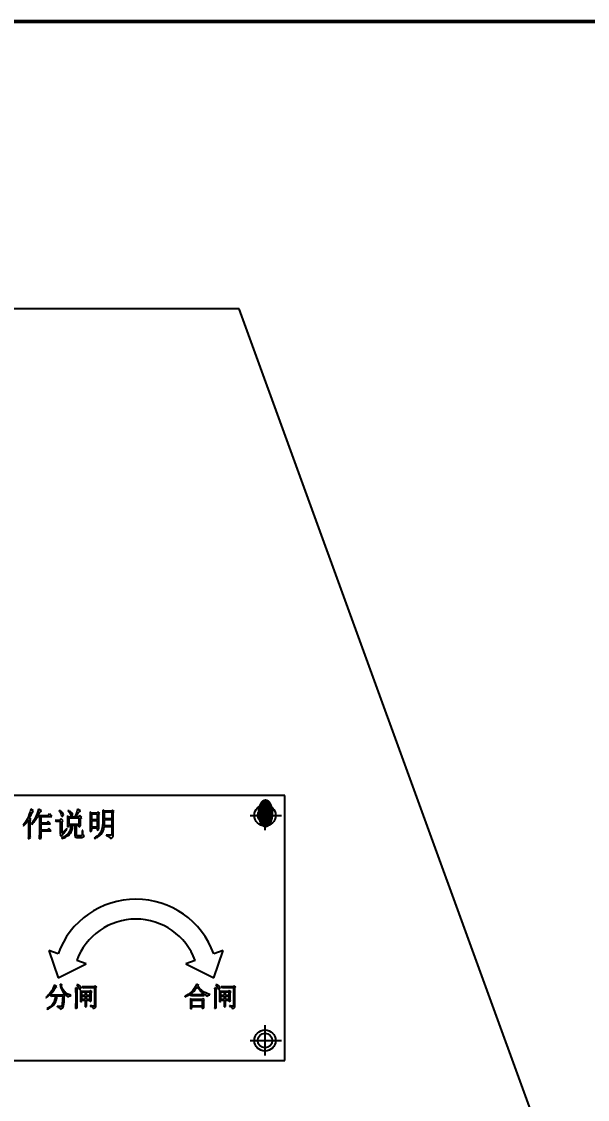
# Model space of a CAD drawing. Extents: x -61205 to 26665, y -81742 to 98141.
# Drawn here: x -38299.1 to -38213.7, y 14391.2 to 14554 of the extents above; entities that cross this region are included whole.
import ezdxf
from ezdxf.enums import TextEntityAlignment as Align

# ---------------------------------------------------------------- set-up
doc = ezdxf.new("R2010")
doc.units = 0
doc.header["$LTSCALE"] = 1000
doc.header["$MEASUREMENT"] = 0
doc.linetypes.add('G', pattern=[2, 1.25, -0.25, 0.25, -0.25])
for name, color, linetype in [('01', 7, 'CONTINUOUS'), ('02', 1, 'CONTINUOUS'), ('05', 4, 'G')]:
    doc.layers.add(name, color=color, linetype=linetype)
doc.styles.add('intecad', font='geditxt.shx', dxfattribs={"width": 0.667, "bigfont": 'hzfs_1.shx'})

msp = doc.modelspace()

# ---------------------------------------------------------------- linework, layer by layer
at = {"layer": '01', "lineweight": 50}
msp.add_line((-38616.421, 14554.021), (-38108.421, 14554.021), dxfattribs=at)
at = {"layer": '01'}
for p, q in [((-38266.297, 14510.621), (-38439.055, 14510.621)), ((-38200.055, 14328.621), (-38266.297, 14510.621)), ((-38259.366, 14437.121), (-38339.366, 14437.121)), ((-38259.366, 14397.121), (-38259.366, 14437.121)), ((-38297.693, 14433.51), (-38297.958, 14433.68)), ((-38297.826, 14433.396), (-38297.693, 14433.51)), ((-38297.352, 14434.816), (-38297.75, 14435.043)), ((-38296.69, 14433.983), (-38296.444, 14433.983)), ((-38295.156, 14434.059), (-38296.652, 14434.059)), ((-38296.141, 14434.835), (-38296.557, 14435.062)), ((-38296.444, 14433.983), (-38296.444, 14431.522)), ((-38296.179, 14432.942), (-38296.179, 14433.964)), ((-38296.179, 14433.964), (-38294.551, 14433.964)), ((-38294.891, 14434.343), (-38295.156, 14434.059)), ((-38294.551, 14433.964), (-38294.891, 14434.343)), ((-38293.434, 14434.873), (-38293.472, 14434.835)), ((-38293.131, 14433.605), (-38293.339, 14433.358)), ((-38292.828, 14433.302), (-38293.131, 14433.605)), ((-38291.919, 14433.87), (-38292.203, 14434.078)), ((-38292.109, 14434.854), (-38292.147, 14434.816)), ((-38291.124, 14433.87), (-38291.919, 14433.87)), ((-38291.919, 14432.734), (-38291.919, 14433.775)), ((-38291.919, 14433.775), (-38290.5, 14433.775)), ((-38290.537, 14433.87), (-38290.992, 14433.87)), ((-38290.253, 14434.797), (-38290.689, 14435.062)), ((-38290.348, 14434.097), (-38290.537, 14433.87)), ((-38290.5, 14433.775), (-38290.5, 14432.734)), ((-38290.045, 14433.813), (-38290.348, 14434.097)), ((-38290.235, 14433.699), (-38290.045, 14433.813)), ((-38288.531, 14434.475), (-38288.796, 14434.646)), ((-38287.736, 14434.475), (-38288.531, 14434.475)), ((-38288.531, 14433.434), (-38288.531, 14434.381)), ((-38288.531, 14434.381), (-38287.717, 14434.381)), ((-38287.603, 14434.646), (-38287.736, 14434.475)), ((-38287.717, 14434.381), (-38287.717, 14433.434)), ((-38287.319, 14434.419), (-38287.603, 14434.646)), ((-38287.471, 14434.286), (-38287.319, 14434.419)), ((-38287.471, 14432.772), (-38287.471, 14434.286)), ((-38286.619, 14434.74), (-38286.884, 14434.93)), ((-38285.559, 14434.74), (-38286.619, 14434.74)), ((-38286.619, 14433.624), (-38286.619, 14434.646)), ((-38286.619, 14434.646), (-38285.521, 14434.646)), ((-38285.521, 14433.624), (-38286.619, 14433.624)), ((-38286.619, 14433.529), (-38285.521, 14433.529)), ((-38285.407, 14434.93), (-38285.559, 14434.74)), ((-38285.521, 14434.646), (-38285.521, 14433.624)), ((-38285.521, 14433.529), (-38285.521, 14432.544)), ((-38285.123, 14434.703), (-38285.407, 14434.93)), ((-38285.275, 14434.589), (-38285.123, 14434.703)), ((-38285.275, 14431.219), (-38285.275, 14434.589)), ((-38298.886, 14432.601), (-38298.829, 14432.544)), ((-38298.091, 14433.434), (-38298.091, 14431.636)), ((-38297.826, 14431.409), (-38297.826, 14433.396)), ((-38297.636, 14432.828), (-38297.561, 14432.772)), ((-38295.384, 14432.942), (-38296.179, 14432.942)), ((-38296.179, 14431.901), (-38296.179, 14432.847)), ((-38296.179, 14432.847), (-38294.778, 14432.847)), ((-38295.251, 14431.901), (-38296.179, 14431.901)), ((-38295.119, 14433.188), (-38295.384, 14432.942)), ((-38295.005, 14432.147), (-38295.251, 14431.901)), ((-38294.778, 14432.847), (-38295.119, 14433.188)), ((-38294.664, 14431.806), (-38295.005, 14432.147)), ((-38293.339, 14433.358), (-38294.04, 14433.358)), ((-38294.04, 14433.358), (-38293.888, 14433.207)), ((-38293.51, 14433.264), (-38293.282, 14433.264)), ((-38293.282, 14433.264), (-38293.282, 14431.484)), ((-38293.017, 14433.169), (-38292.828, 14433.302)), ((-38293.017, 14431.447), (-38293.017, 14433.169)), ((-38292.298, 14432.147), (-38293.017, 14431.447)), ((-38292.241, 14432.109), (-38292.298, 14432.147)), ((-38292.203, 14432.374), (-38291.919, 14432.488)), ((-38290.5, 14432.734), (-38291.919, 14432.734)), ((-38291.919, 14432.488), (-38291.919, 14432.639)), ((-38291.919, 14432.639), (-38291.692, 14432.639)), ((-38291.408, 14432.639), (-38291.086, 14432.639)), ((-38291.086, 14432.639), (-38291.086, 14431.163)), ((-38290.84, 14431.257), (-38290.84, 14432.639)), ((-38290.84, 14432.639), (-38290.5, 14432.639)), ((-38290.5, 14432.639), (-38290.5, 14432.393)), ((-38290.5, 14432.393), (-38290.216, 14432.526)), ((-38289.894, 14431.863), (-38289.97, 14431.863)), ((-38288.796, 14431.712), (-38288.531, 14431.863)), ((-38287.717, 14433.434), (-38288.531, 14433.434)), ((-38288.531, 14433.34), (-38287.717, 14433.34)), ((-38288.531, 14432.355), (-38288.531, 14433.34)), ((-38287.717, 14432.355), (-38288.531, 14432.355)), ((-38288.531, 14432.261), (-38287.717, 14432.261)), ((-38288.531, 14431.863), (-38288.531, 14432.261)), ((-38287.717, 14433.34), (-38287.717, 14432.355)), ((-38287.717, 14432.261), (-38287.717, 14431.882)), ((-38287.717, 14431.882), (-38287.452, 14432.033)), ((-38286.657, 14432.45), (-38285.521, 14432.45)), ((-38285.521, 14432.544), (-38286.638, 14432.544)), ((-38285.521, 14432.45), (-38285.521, 14431.333)), ((-38298.11, 14430.595), (-38297.807, 14430.765)), ((-38296.463, 14430.595), (-38296.16, 14430.708)), ((-38296.179, 14431.163), (-38296.179, 14431.806)), ((-38296.179, 14431.806), (-38294.664, 14431.806)), ((-38293.358, 14431.2), (-38293.112, 14430.916)), ((-38293.112, 14430.67), (-38293.074, 14430.614)), ((-38290.67, 14430.803), (-38290.083, 14430.803)), ((-38290.235, 14431.03), (-38290.594, 14431.03)), ((-38288.171, 14430.67), (-38288.133, 14430.614)), ((-38286.354, 14431.163), (-38286.354, 14431.068)), ((-38293.629, 14413.23), (-38295.038, 14413.742)), ((-38295.038, 14413.742), (-38293.585, 14409.578)), ((-38270.11, 14409.578), (-38268.701, 14413.742)), ((-38268.701, 14413.742), (-38270.11, 14413.23)), ((-38293.585, 14409.578), (-38289.4, 14411.691)), ((-38289.4, 14411.691), (-38290.809, 14412.204)), ((-38272.93, 14412.204), (-38274.339, 14411.691)), ((-38274.339, 14411.691), (-38270.11, 14409.578)), ((-38293.83, 14408.289), (-38294.155, 14408.532)), ((-38293.976, 14408.208), (-38293.83, 14408.289)), ((-38293.019, 14408.484), (-38293.327, 14408.613)), ((-38293.132, 14408.402), (-38293.019, 14408.484)), ((-38290.634, 14407.883), (-38290.974, 14408.078)), ((-38290.731, 14408.597), (-38290.78, 14408.549)), ((-38290.747, 14407.802), (-38290.634, 14407.883)), ((-38290.747, 14405.076), (-38290.747, 14407.802)), ((-38290.017, 14407.543), (-38290.244, 14407.656)), ((-38290.033, 14407.461), (-38289.53, 14407.461)), ((-38290.033, 14406.926), (-38290.033, 14407.461)), ((-38288.849, 14407.543), (-38290.017, 14407.543)), ((-38288.184, 14408.224), (-38289.985, 14408.224)), ((-38289.985, 14408.224), (-38289.855, 14408.094)), ((-38289.53, 14408.143), (-38288.119, 14408.143)), ((-38289.53, 14407.461), (-38289.53, 14406.926)), ((-38289.336, 14407.461), (-38288.816, 14407.461)), ((-38289.336, 14406.926), (-38289.336, 14407.461)), ((-38288.719, 14407.689), (-38288.849, 14407.543)), ((-38288.816, 14407.461), (-38288.816, 14406.926)), ((-38288.492, 14407.494), (-38288.719, 14407.689)), ((-38288.622, 14407.396), (-38288.492, 14407.494)), ((-38288.021, 14408.402), (-38288.184, 14408.224)), ((-38288.119, 14408.143), (-38288.119, 14405.417)), ((-38287.762, 14408.159), (-38288.021, 14408.402)), ((-38287.908, 14408.062), (-38287.762, 14408.159)), ((-38287.908, 14405.352), (-38287.908, 14408.062)), ((-38272.36, 14408.419), (-38272.7, 14408.646)), ((-38272.506, 14408.338), (-38272.36, 14408.419)), ((-38269.634, 14407.883), (-38269.974, 14408.078)), ((-38269.731, 14408.597), (-38269.78, 14408.549)), ((-38269.747, 14407.802), (-38269.634, 14407.883)), ((-38269.747, 14405.076), (-38269.747, 14407.802)), ((-38269.017, 14407.543), (-38269.244, 14407.656)), ((-38269.033, 14407.461), (-38268.53, 14407.461)), ((-38269.033, 14406.926), (-38269.033, 14407.461)), ((-38267.849, 14407.543), (-38269.017, 14407.543)), ((-38267.184, 14408.224), (-38268.985, 14408.224)), ((-38268.985, 14408.224), (-38268.855, 14408.094)), ((-38268.53, 14408.143), (-38267.119, 14408.143)), ((-38268.53, 14407.461), (-38268.53, 14406.926)), ((-38268.336, 14407.461), (-38267.816, 14407.461)), ((-38268.336, 14406.926), (-38268.336, 14407.461)), ((-38267.719, 14407.689), (-38267.849, 14407.543)), ((-38267.816, 14407.461), (-38267.816, 14406.926)), ((-38267.492, 14407.494), (-38267.719, 14407.689)), ((-38267.622, 14407.396), (-38267.492, 14407.494)), ((-38267.021, 14408.402), (-38267.184, 14408.224)), ((-38267.119, 14408.143), (-38267.119, 14405.417)), ((-38266.762, 14408.159), (-38267.021, 14408.402)), ((-38266.908, 14408.062), (-38266.762, 14408.159)), ((-38266.908, 14405.352), (-38266.908, 14408.062)), ((-38295.469, 14406.618), (-38295.437, 14406.569)), ((-38292.938, 14406.958), (-38294.788, 14406.958)), ((-38294.788, 14406.958), (-38294.658, 14406.829)), ((-38294.658, 14406.829), (-38294.512, 14406.877)), ((-38294.512, 14406.877), (-38294.009, 14406.877)), ((-38293.749, 14406.877), (-38292.905, 14406.877)), ((-38292.775, 14407.121), (-38292.938, 14406.958)), ((-38292.548, 14406.893), (-38292.775, 14407.121)), ((-38292.678, 14406.796), (-38292.548, 14406.893)), ((-38291.705, 14406.91), (-38291.705, 14406.958)), ((-38290.244, 14405.952), (-38290.033, 14406.05)), ((-38289.53, 14406.926), (-38290.033, 14406.926)), ((-38290.033, 14406.845), (-38289.53, 14406.845)), ((-38290.033, 14406.326), (-38290.033, 14406.845)), ((-38289.53, 14406.326), (-38290.033, 14406.326)), ((-38290.033, 14406.05), (-38290.033, 14406.244)), ((-38290.033, 14406.244), (-38289.53, 14406.244)), ((-38289.53, 14406.845), (-38289.53, 14406.326)), ((-38288.816, 14406.926), (-38289.336, 14406.926)), ((-38289.336, 14406.845), (-38288.816, 14406.845)), ((-38289.336, 14406.326), (-38289.336, 14406.845)), ((-38288.816, 14406.326), (-38289.336, 14406.326)), ((-38289.336, 14406.244), (-38288.816, 14406.244)), ((-38288.816, 14406.845), (-38288.816, 14406.326)), ((-38288.816, 14406.244), (-38288.816, 14406.017)), ((-38288.816, 14406.017), (-38288.605, 14406.115)), ((-38288.622, 14406.601), (-38288.622, 14407.396)), ((-38274.501, 14406.764), (-38274.485, 14406.699)), ((-38272.051, 14407.007), (-38273.674, 14407.007)), ((-38273.674, 14407.007), (-38273.544, 14406.877)), ((-38273.398, 14406.326), (-38273.641, 14406.455)), ((-38271.873, 14406.326), (-38273.398, 14406.326)), ((-38273.398, 14406.244), (-38271.84, 14406.244)), ((-38273.398, 14405.32), (-38273.398, 14406.244)), ((-38273.203, 14406.926), (-38271.548, 14406.926)), ((-38271.84, 14407.218), (-38272.051, 14407.007)), ((-38271.711, 14406.488), (-38271.873, 14406.326)), ((-38271.548, 14406.926), (-38271.84, 14407.218)), ((-38271.84, 14406.244), (-38271.84, 14405.32)), ((-38271.483, 14406.261), (-38271.711, 14406.488)), ((-38271.613, 14406.147), (-38271.483, 14406.261)), ((-38270.705, 14407.039), (-38270.705, 14407.088)), ((-38269.244, 14405.952), (-38269.033, 14406.05)), ((-38268.53, 14406.926), (-38269.033, 14406.926)), ((-38269.033, 14406.326), (-38269.033, 14406.845)), ((-38269.033, 14406.845), (-38268.53, 14406.845)), ((-38268.53, 14406.326), (-38269.033, 14406.326)), ((-38269.033, 14406.05), (-38269.033, 14406.244)), ((-38269.033, 14406.244), (-38268.53, 14406.244)), ((-38268.53, 14406.845), (-38268.53, 14406.326)), ((-38267.816, 14406.926), (-38268.336, 14406.926)), ((-38268.336, 14406.326), (-38268.336, 14406.845)), ((-38268.336, 14406.845), (-38267.816, 14406.845)), ((-38267.816, 14406.326), (-38268.336, 14406.326)), ((-38268.336, 14406.244), (-38267.816, 14406.244)), ((-38267.816, 14406.845), (-38267.816, 14406.326)), ((-38267.816, 14406.244), (-38267.816, 14406.017)), ((-38267.816, 14406.017), (-38267.605, 14406.115)), ((-38267.622, 14406.601), (-38267.622, 14407.396)), ((-38295.291, 14404.914), (-38295.258, 14404.849)), ((-38293.749, 14405.303), (-38293.749, 14405.238)), ((-38290.974, 14404.946), (-38290.747, 14405.076)), ((-38289.547, 14405.19), (-38289.319, 14405.287)), ((-38288.751, 14405.368), (-38288.751, 14405.303)), ((-38273.641, 14404.914), (-38273.398, 14405.011)), ((-38271.84, 14405.32), (-38273.398, 14405.32)), ((-38273.398, 14405.011), (-38273.398, 14405.238)), ((-38273.398, 14405.238), (-38271.84, 14405.238)), ((-38271.84, 14405.238), (-38271.84, 14404.946)), ((-38271.84, 14404.946), (-38271.597, 14405.044)), ((-38269.974, 14404.946), (-38269.747, 14405.076)), ((-38268.547, 14405.19), (-38268.319, 14405.287)), ((-38267.751, 14405.368), (-38267.751, 14405.303)), ((-38339.366, 14397.121), (-38259.366, 14397.121))]:
    msp.add_line(p, q, dxfattribs=at)
for centre, radius in [((-38262.366, 14434.121), 1.6), ((-38262.366, 14434.121), 1.1), ((-38262.366, 14400.121), 1.6), ((-38262.366, 14400.121), 1.1)]:
    msp.add_circle(centre, radius, dxfattribs=at)
for radius in [12.513, 9.513]:
    msp.add_arc((-38281.869, 14408.953), radius, 19.98646, 160.01354, dxfattribs=at)
for points, knots in [([(-38297.75, 14435.043), (-38297.888, 14434.553), (-38298.136, 14433.676), (-38298.656, 14432.93), (-38298.886, 14432.601)], [0, 0, 0, 0, 0.559407, 1, 1, 1, 1]), ([(-38297.958, 14433.68), (-38297.894, 14433.812), (-38297.787, 14434.028), (-38297.645, 14434.332), (-38297.528, 14434.592), (-38297.411, 14434.741), (-38297.352, 14434.816)], [0, 0, 0, 0, 0.3402232, 0.5603693, 0.7804406, 1, 1, 1, 1]), ([(-38296.557, 14435.062), (-38296.704, 14434.618), (-38296.965, 14433.825), (-38297.431, 14433.133), (-38297.636, 14432.828)], [0, 0, 0, 0, 0.5596382, 1, 1, 1, 1]), ([(-38297.561, 14432.772), (-38297.383, 14432.987), (-38297.065, 14433.371), (-38296.805, 14433.796), (-38296.69, 14433.983)], [0, 0, 0, 0, 0.55991166, 1, 1, 1, 1]), ([(-38296.652, 14434.059), (-38296.578, 14434.219), (-38296.445, 14434.503), (-38296.234, 14434.734), (-38296.141, 14434.835)], [0, 0, 0, 0, 0.561439, 1, 1, 1, 1]), ([(-38293.472, 14434.835), (-38293.374, 14434.707), (-38293.199, 14434.48), (-38293.147, 14434.172), (-38293.075, 14434.027), (-38293.041, 14433.994), (-38292.996, 14433.977), (-38292.934, 14433.995), (-38292.867, 14434.061), (-38292.808, 14434.168), (-38292.821, 14434.363), (-38293.021, 14434.642), (-38293.268, 14434.78), (-38293.434, 14434.873)], [0, 0, 0, 0, 0.2106076, 0.3759157, 0.407249, 0.4229165, 0.4384717, 0.4695899, 0.500865, 0.563318, 0.6255053, 0.74978, 1, 1, 1, 1]), ([(-38292.203, 14434.078), (-38292.196, 14433.885), (-38292.184, 14433.567), (-38292.184, 14433.124), (-38292.186, 14432.749), (-38292.198, 14432.499), (-38292.203, 14432.374)], [0, 0, 0, 0, 0.3399794, 0.5599886, 0.7800032, 1, 1, 1, 1]), ([(-38292.147, 14434.816), (-38292.029, 14434.702), (-38291.818, 14434.498), (-38291.745, 14434.189), (-38291.667, 14434.046), (-38291.629, 14434.015), (-38291.58, 14434.006), (-38291.523, 14434.031), (-38291.451, 14434.096), (-38291.411, 14434.214), (-38291.421, 14434.36), (-38291.499, 14434.485), (-38291.713, 14434.677), (-38291.933, 14434.775), (-38292.109, 14434.854)], [0, 0, 0, 0, 0.2104266, 0.3752573, 0.4065327, 0.422179, 0.437809, 0.4689307, 0.5002807, 0.5624621, 0.6247176, 0.6871059, 0.7497441, 1, 1, 1, 1]), ([(-38290.689, 14435.062), (-38290.721, 14434.922), (-38290.775, 14434.69), (-38290.895, 14434.381), (-38291.002, 14434.122), (-38291.083, 14433.954), (-38291.124, 14433.87)], [0, 0, 0, 0, 0.3396264, 0.5597492, 0.7798719, 1, 1, 1, 1]), ([(-38290.992, 14433.87), (-38290.878, 14434.037), (-38290.708, 14434.288), (-38290.518, 14434.581), (-38290.398, 14434.749), (-38290.301, 14434.781), (-38290.253, 14434.797)], [0, 0, 0, 0, 0.5020226, 0.7530203, 0.8783579, 1, 1, 1, 1]), ([(-38290.216, 14432.526), (-38290.221, 14432.658), (-38290.23, 14432.877), (-38290.232, 14433.183), (-38290.235, 14433.441), (-38290.235, 14433.613), (-38290.235, 14433.699)], [0, 0, 0, 0, 0.3399787, 0.5599812, 0.7799872, 1, 1, 1, 1]), ([(-38288.796, 14434.646), (-38288.789, 14434.313), (-38288.777, 14433.766), (-38288.776, 14433.003), (-38288.78, 14432.357), (-38288.791, 14431.927), (-38288.796, 14431.712)], [0, 0, 0, 0, 0.3399949, 0.56000003, 0.78000145, 1, 1, 1, 1]), ([(-38286.884, 14434.93), (-38286.884, 14434.485), (-38286.885, 14433.596), (-38286.842, 14432.361), (-38287.271, 14431.237), (-38287.87, 14430.86), (-38288.171, 14430.67)], [0, 0, 0, 0, 0.2813135, 0.5624933, 0.7803555, 1, 1, 1, 1]), ([(-38286.638, 14432.544), (-38286.632, 14432.728), (-38286.621, 14433.056), (-38286.619, 14433.384), (-38286.619, 14433.529)], [0, 0, 0, 0, 0.5599937, 1, 1, 1, 1]), ([(-38298.829, 14432.544), (-38298.679, 14432.701), (-38298.412, 14432.98), (-38298.189, 14433.295), (-38298.091, 14433.434)], [0, 0, 0, 0, 0.559975, 1, 1, 1, 1]), ([(-38293.888, 14433.207), (-38293.819, 14433.226), (-38293.694, 14433.259), (-38293.566, 14433.263), (-38293.51, 14433.264)], [0, 0, 0, 0, 0.55982454, 1, 1, 1, 1]), ([(-38291.692, 14432.639), (-38291.708, 14432.395), (-38291.74, 14431.909), (-38292.215, 14431.143), (-38292.772, 14430.85), (-38293.112, 14430.67)], [0, 0, 0, 0, 0.2807605, 0.5604767, 1, 1, 1, 1]), ([(-38293.112, 14430.916), (-38293.019, 14431.056), (-38292.866, 14431.286), (-38292.635, 14431.592), (-38292.439, 14431.851), (-38292.307, 14432.023), (-38292.241, 14432.109)], [0, 0, 0, 0, 0.3399744, 0.55998309, 0.77999088, 1, 1, 1, 1]), ([(-38293.074, 14430.614), (-38292.822, 14430.701), (-38292.319, 14430.876), (-38291.741, 14431.376), (-38291.448, 14432.011), (-38291.421, 14432.43), (-38291.408, 14432.639)], [0, 0, 0, 0, 0.2807401, 0.5595568, 0.7798342, 1, 1, 1, 1]), ([(-38289.97, 14431.863), (-38289.982, 14431.703), (-38290, 14431.463), (-38289.992, 14431.186), (-38290.062, 14431.083), (-38290.132, 14431.037), (-38290.193, 14431.033), (-38290.235, 14431.03)], [0, 0, 0, 0, 0.50119537, 0.75063108, 0.8130121, 0.87547145, 1, 1, 1, 1]), ([(-38289.648, 14431.03), (-38289.684, 14431.045), (-38289.756, 14431.076), (-38289.85, 14431.206), (-38289.886, 14431.479), (-38289.891, 14431.709), (-38289.894, 14431.863)], [0, 0, 0, 0, 0.12458167, 0.24926678, 0.49863889, 1, 1, 1, 1]), ([(-38288.133, 14430.614), (-38287.921, 14430.711), (-38287.496, 14430.907), (-38287.002, 14431.353), (-38286.727, 14431.901), (-38286.68, 14432.267), (-38286.657, 14432.45)], [0, 0, 0, 0, 0.2800985, 0.5599763, 0.7797735, 1, 1, 1, 1]), ([(-38287.452, 14432.033), (-38287.458, 14432.171), (-38287.47, 14432.417), (-38287.471, 14432.663), (-38287.471, 14432.772)], [0, 0, 0, 0, 0.55997673, 1, 1, 1, 1]), ([(-38298.091, 14431.636), (-38298.092, 14431.441), (-38298.095, 14431.094), (-38298.105, 14430.747), (-38298.11, 14430.595)], [0, 0, 0, 0, 0.5599982, 1, 1, 1, 1]), ([(-38297.807, 14430.765), (-38297.813, 14430.885), (-38297.824, 14431.1), (-38297.825, 14431.314), (-38297.826, 14431.409)], [0, 0, 0, 0, 0.55998369, 1, 1, 1, 1]), ([(-38296.444, 14431.522), (-38296.446, 14431.349), (-38296.449, 14431.04), (-38296.458, 14430.731), (-38296.463, 14430.595)], [0, 0, 0, 0, 0.55998529, 1, 1, 1, 1]), ([(-38296.16, 14430.708), (-38296.165, 14430.793), (-38296.175, 14430.944), (-38296.177, 14431.096), (-38296.179, 14431.163)], [0, 0, 0, 0, 0.5600046, 1, 1, 1, 1]), ([(-38293.282, 14431.484), (-38293.282, 14431.427), (-38293.283, 14431.325), (-38293.335, 14431.238), (-38293.358, 14431.2)], [0, 0, 0, 0, 0.5617539, 1, 1, 1, 1]), ([(-38291.086, 14431.163), (-38291.083, 14431.102), (-38291.077, 14430.981), (-38290.965, 14430.839), (-38290.812, 14430.796), (-38290.717, 14430.801), (-38290.67, 14430.803)], [0, 0, 0, 0, 0.2807595, 0.5581828, 0.77873, 1, 1, 1, 1]), ([(-38290.594, 14431.03), (-38290.631, 14431.029), (-38290.704, 14431.027), (-38290.798, 14431.082), (-38290.837, 14431.171), (-38290.839, 14431.229), (-38290.84, 14431.257)], [0, 0, 0, 0, 0.2808956, 0.5588677, 0.7790209, 1, 1, 1, 1]), ([(-38290.083, 14430.803), (-38290.035, 14430.806), (-38289.94, 14430.811), (-38289.777, 14430.876), (-38289.697, 14430.972), (-38289.648, 14431.03)], [0, 0, 0, 0, 0.2807761, 0.5612329, 1, 1, 1, 1]), ([(-38285.521, 14431.333), (-38285.524, 14431.292), (-38285.529, 14431.231), (-38285.579, 14431.165), (-38285.688, 14431.109), (-38285.959, 14431.138), (-38286.196, 14431.153), (-38286.354, 14431.163)], [0, 0, 0, 0, 0.1243791, 0.1867493, 0.2492614, 0.498652, 1, 1, 1, 1]), ([(-38286.354, 14431.068), (-38286.221, 14431.035), (-38286.021, 14430.987), (-38285.818, 14430.852), (-38285.74, 14430.735), (-38285.733, 14430.667), (-38285.729, 14430.633)], [0, 0, 0, 0, 0.50019, 0.7497575, 0.8751068, 1, 1, 1, 1]), ([(-38285.729, 14430.633), (-38285.658, 14430.659), (-38285.517, 14430.712), (-38285.358, 14430.859), (-38285.278, 14431.041), (-38285.276, 14431.16), (-38285.275, 14431.219)], [0, 0, 0, 0, 0.2804065, 0.5597859, 0.779712, 1, 1, 1, 1]), ([(-38294.155, 14408.532), (-38294.329, 14408.124), (-38294.64, 14407.396), (-38295.216, 14406.855), (-38295.469, 14406.618)], [0, 0, 0, 0, 0.5599642, 1, 1, 1, 1]), ([(-38295.437, 14406.569), (-38295.101, 14406.819), (-38294.501, 14407.268), (-38294.137, 14407.92), (-38293.976, 14408.208)], [0, 0, 0, 0, 0.5587295, 1, 1, 1, 1]), ([(-38293.327, 14408.613), (-38293.211, 14408.174), (-38293.004, 14407.389), (-38292.35, 14406.921), (-38292.062, 14406.715)], [0, 0, 0, 0, 0.5594757, 1, 1, 1, 1]), ([(-38291.705, 14406.958), (-38291.895, 14407.02), (-38292.275, 14407.144), (-38292.837, 14407.619), (-38293.021, 14408.106), (-38293.132, 14408.402)], [0, 0, 0, 0, 0.280081, 0.5607518, 1, 1, 1, 1]), ([(-38290.974, 14408.078), (-38290.968, 14407.723), (-38290.957, 14407.139), (-38290.958, 14406.324), (-38290.961, 14405.635), (-38290.97, 14405.176), (-38290.974, 14404.946)], [0, 0, 0, 0, 0.3399927, 0.5599959, 0.7799991, 1, 1, 1, 1]), ([(-38290.78, 14408.549), (-38290.647, 14408.354), (-38290.503, 14408.143), (-38290.388, 14407.902), (-38290.359, 14407.873), (-38290.327, 14407.865), (-38290.296, 14407.879), (-38290.267, 14407.907), (-38290.228, 14407.962), (-38290.182, 14408.048), (-38290.17, 14408.171), (-38290.231, 14408.279), (-38290.416, 14408.429), (-38290.591, 14408.522), (-38290.731, 14408.597)], [0, 0, 0, 0, 0.3738282, 0.4051657, 0.4209193, 0.4365091, 0.4540235, 0.4716138, 0.4992512, 0.561898, 0.6240801, 0.6862526, 0.7490116, 1, 1, 1, 1]), ([(-38290.244, 14407.656), (-38290.238, 14407.463), (-38290.227, 14407.145), (-38290.228, 14406.702), (-38290.231, 14406.327), (-38290.24, 14406.077), (-38290.244, 14405.952)], [0, 0, 0, 0, 0.33997066, 0.5599819, 0.77999271, 1, 1, 1, 1]), ([(-38289.855, 14408.094), (-38289.795, 14408.11), (-38289.689, 14408.139), (-38289.579, 14408.142), (-38289.53, 14408.143)], [0, 0, 0, 0, 0.5598234, 1, 1, 1, 1]), ([(-38272.7, 14408.646), (-38272.942, 14408.201), (-38273.374, 14407.406), (-38274.156, 14406.96), (-38274.501, 14406.764)], [0, 0, 0, 0, 0.5584896, 1, 1, 1, 1]), ([(-38274.485, 14406.699), (-38274.051, 14406.898), (-38273.275, 14407.255), (-38272.786, 14407.95), (-38272.571, 14408.256)], [0, 0, 0, 0, 0.5590658, 1, 1, 1, 1]), ([(-38272.571, 14408.256), (-38272.346, 14407.922), (-38271.945, 14407.323), (-38271.321, 14406.969), (-38271.045, 14406.812)], [0, 0, 0, 0, 0.5587392, 1, 1, 1, 1]), ([(-38270.705, 14407.088), (-38271.114, 14407.221), (-38271.845, 14407.458), (-38272.304, 14408.068), (-38272.506, 14408.338)], [0, 0, 0, 0, 0.559278, 1, 1, 1, 1]), ([(-38269.974, 14408.078), (-38269.968, 14407.723), (-38269.957, 14407.139), (-38269.958, 14406.324), (-38269.961, 14405.635), (-38269.97, 14405.176), (-38269.974, 14404.946)], [0, 0, 0, 0, 0.3399927, 0.5599959, 0.7799991, 1, 1, 1, 1]), ([(-38269.78, 14408.549), (-38269.647, 14408.354), (-38269.503, 14408.143), (-38269.388, 14407.902), (-38269.359, 14407.873), (-38269.327, 14407.865), (-38269.296, 14407.879), (-38269.267, 14407.907), (-38269.228, 14407.962), (-38269.182, 14408.048), (-38269.17, 14408.171), (-38269.231, 14408.279), (-38269.416, 14408.429), (-38269.591, 14408.522), (-38269.731, 14408.597)], [0, 0, 0, 0, 0.3738285, 0.4051658, 0.4209195, 0.4365095, 0.4540239, 0.4716142, 0.4992514, 0.5618983, 0.6240804, 0.6862529, 0.7490117, 1, 1, 1, 1]), ([(-38269.244, 14407.656), (-38269.238, 14407.463), (-38269.227, 14407.145), (-38269.228, 14406.702), (-38269.231, 14406.327), (-38269.24, 14406.077), (-38269.244, 14405.952)], [0, 0, 0, 0, 0.3399707, 0.5599819, 0.7799927, 1, 1, 1, 1]), ([(-38268.855, 14408.094), (-38268.795, 14408.11), (-38268.689, 14408.139), (-38268.579, 14408.142), (-38268.53, 14408.143)], [0, 0, 0, 0, 0.5598248, 1, 1, 1, 1]), ([(-38294.009, 14406.877), (-38294.044, 14406.65), (-38294.115, 14406.197), (-38294.455, 14405.419), (-38294.974, 14405.105), (-38295.291, 14404.914)], [0, 0, 0, 0, 0.2809221, 0.5613419, 1, 1, 1, 1]), ([(-38295.258, 14404.849), (-38295.031, 14404.955), (-38294.578, 14405.168), (-38293.944, 14405.841), (-38293.823, 14406.484), (-38293.749, 14406.877)], [0, 0, 0, 0, 0.2810216, 0.5601271, 1, 1, 1, 1]), ([(-38292.905, 14406.877), (-38292.921, 14406.595), (-38292.944, 14406.17), (-38292.987, 14405.679), (-38293.026, 14405.432), (-38293.094, 14405.307), (-38293.206, 14405.227), (-38293.354, 14405.252), (-38293.538, 14405.27), (-38293.667, 14405.29), (-38293.749, 14405.303)], [0, 0, 0, 0, 0.3755386, 0.563282, 0.6568802, 0.7036587, 0.7499764, 0.8281567, 0.889842, 1, 1, 1, 1]), ([(-38293.295, 14404.865), (-38293.211, 14404.901), (-38293.044, 14404.973), (-38292.791, 14405.25), (-38292.714, 14405.903), (-38292.692, 14406.438), (-38292.678, 14406.796)], [0, 0, 0, 0, 0.1249652, 0.2496144, 0.4985656, 1, 1, 1, 1]), ([(-38292.062, 14406.715), (-38292.038, 14406.747), (-38291.99, 14406.81), (-38291.867, 14406.886), (-38291.766, 14406.901), (-38291.705, 14406.91)], [0, 0, 0, 0, 0.2803067, 0.5604335, 1, 1, 1, 1]), ([(-38289.53, 14406.244), (-38289.531, 14406.048), (-38289.533, 14405.696), (-38289.543, 14405.344), (-38289.547, 14405.19)], [0, 0, 0, 0, 0.5600001, 1, 1, 1, 1]), ([(-38289.319, 14405.287), (-38289.325, 14405.466), (-38289.336, 14405.785), (-38289.336, 14406.104), (-38289.336, 14406.244)], [0, 0, 0, 0, 0.5599784, 1, 1, 1, 1]), ([(-38288.605, 14406.115), (-38288.61, 14406.205), (-38288.619, 14406.368), (-38288.621, 14406.53), (-38288.622, 14406.601)], [0, 0, 0, 0, 0.5600012, 1, 1, 1, 1]), ([(-38273.641, 14406.455), (-38273.633, 14406.168), (-38273.617, 14405.654), (-38273.634, 14405.14), (-38273.641, 14404.914)], [0, 0, 0, 0, 0.5599863, 1, 1, 1, 1]), ([(-38273.544, 14406.877), (-38273.481, 14406.893), (-38273.369, 14406.921), (-38273.254, 14406.925), (-38273.203, 14406.926)], [0, 0, 0, 0, 0.5599036, 1, 1, 1, 1]), ([(-38271.597, 14405.044), (-38271.603, 14405.25), (-38271.613, 14405.617), (-38271.613, 14405.985), (-38271.613, 14406.147)], [0, 0, 0, 0, 0.5599896, 1, 1, 1, 1]), ([(-38271.045, 14406.812), (-38271.023, 14406.845), (-38270.98, 14406.912), (-38270.863, 14406.997), (-38270.765, 14407.023), (-38270.705, 14407.039)], [0, 0, 0, 0, 0.27994316, 0.56015832, 1, 1, 1, 1]), ([(-38268.53, 14406.244), (-38268.531, 14406.048), (-38268.533, 14405.696), (-38268.543, 14405.344), (-38268.547, 14405.19)], [0, 0, 0, 0, 0.56000006, 1, 1, 1, 1]), ([(-38268.319, 14405.287), (-38268.325, 14405.466), (-38268.336, 14405.785), (-38268.336, 14406.104), (-38268.336, 14406.244)], [0, 0, 0, 0, 0.5599784, 1, 1, 1, 1]), ([(-38267.605, 14406.115), (-38267.61, 14406.205), (-38267.619, 14406.368), (-38267.621, 14406.53), (-38267.622, 14406.601)], [0, 0, 0, 0, 0.56000109, 1, 1, 1, 1]), ([(-38293.749, 14405.238), (-38293.638, 14405.201), (-38293.484, 14405.148), (-38293.335, 14404.997), (-38293.308, 14404.909), (-38293.295, 14404.865)], [0, 0, 0, 0, 0.5594968, 0.7798568, 1, 1, 1, 1]), ([(-38288.119, 14405.417), (-38288.119, 14405.402), (-38288.121, 14405.372), (-38288.139, 14405.33), (-38288.177, 14405.303), (-38288.268, 14405.297), (-38288.458, 14405.323), (-38288.634, 14405.35), (-38288.751, 14405.368)], [0, 0, 0, 0, 0.0625404, 0.1248015, 0.1871584, 0.2495053, 0.4995808, 1, 1, 1, 1]), ([(-38288.751, 14405.303), (-38288.634, 14405.264), (-38288.424, 14405.193), (-38288.302, 14405.01), (-38288.248, 14404.93)], [0, 0, 0, 0, 0.5614024, 1, 1, 1, 1]), ([(-38288.248, 14404.93), (-38288.141, 14404.974), (-38287.992, 14405.035), (-38287.914, 14405.223), (-38287.91, 14405.309), (-38287.908, 14405.352)], [0, 0, 0, 0, 0.5587057, 0.7788483, 1, 1, 1, 1]), ([(-38267.119, 14405.417), (-38267.119, 14405.402), (-38267.121, 14405.372), (-38267.139, 14405.33), (-38267.177, 14405.303), (-38267.268, 14405.297), (-38267.458, 14405.323), (-38267.634, 14405.35), (-38267.751, 14405.368)], [0, 0, 0, 0, 0.0625405, 0.1248017, 0.1871578, 0.2495033, 0.4995798, 1, 1, 1, 1]), ([(-38267.751, 14405.303), (-38267.634, 14405.264), (-38267.424, 14405.193), (-38267.302, 14405.01), (-38267.248, 14404.93)], [0, 0, 0, 0, 0.561402, 1, 1, 1, 1]), ([(-38267.248, 14404.93), (-38267.141, 14404.974), (-38266.992, 14405.035), (-38266.914, 14405.223), (-38266.91, 14405.309), (-38266.908, 14405.352)], [0, 0, 0, 0, 0.55870551, 0.77884784, 1, 1, 1, 1])]:
    msp.add_open_spline(points, degree=3, knots=knots, dxfattribs=at)
at = {"layer": '05', "lineweight": -3, "ltscale": 2}
for p, q in [((-38262.366, 14431.886), (-38262.366, 14436.428)), ((-38262.366, 14397.886), (-38262.366, 14402.428))]:
    msp.add_line(p, q, dxfattribs=at)
at = {"layer": '05'}
for p, q in [((-38264.631, 14434.121), (-38259.903, 14434.121)), ((-38264.631, 14400.121), (-38259.903, 14400.121))]:
    msp.add_line(p, q, dxfattribs=at)

# ---------------------------------------------------------------- texts
at = {"layer": '02', "style": 'intecad', "width": 0.667}
msp.add_text('●', height=4, dxfattribs=at).set_placement((-38262.296, 14434.408, 0), align=Align.MIDDLE)

doc.saveas('drawing.dxf')
